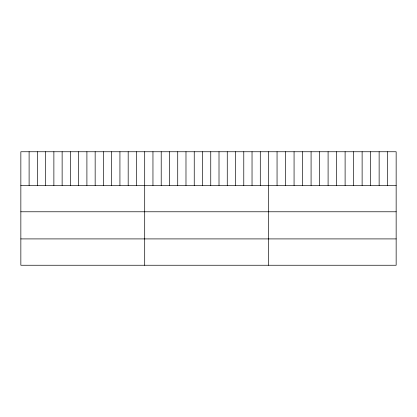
<?xml version="1.0" encoding="UTF-8"?>
<svg xmlns="http://www.w3.org/2000/svg" width="417" height="417" viewBox="0 0 417 417"><rect width="100%" height="100%" fill="white"/><g stroke="black" fill="none" stroke-linecap="round" stroke-linejoin="round"><path stroke-width="0.63" d="M396.15 185.44L396.15 265.248L20.85 265.248L20.85 151.752L396.15 151.752L396.15 185.44L20.85 185.44M20.85 211.779L396.15 211.779M20.85 238.91L396.15 238.91M387.643 151.752L387.643 185.44M379.136 151.752L379.136 185.44M370.63 151.752L370.63 185.44M362.123 151.752L362.123 185.44M353.616 151.752L353.616 185.44M345.109 151.752L345.109 185.44M336.602 151.752L336.602 185.44M328.096 151.752L328.096 185.44M319.589 151.752L319.589 185.44M311.082 151.752L311.082 185.44M302.575 151.752L302.575 185.44M294.068 151.752L294.068 185.44M285.562 151.752L285.562 185.44M277.055 151.752L277.055 185.44M268.548 151.752L268.548 265.248M260.291 151.752L260.291 185.44M252.035 151.752L252.035 185.44M243.778 151.752L243.778 185.44M235.522 151.752L235.522 185.44M227.265 151.752L227.265 185.44M219.008 151.752L219.008 185.44M210.752 151.752L210.752 185.44M202.495 151.752L202.495 185.44M194.239 151.752L194.239 185.44M185.982 151.752L185.982 185.44M177.725 151.752L177.725 185.44M169.469 151.752L169.469 185.44M161.212 151.752L161.212 185.44M152.956 151.752L152.956 185.44M144.699 151.752L144.699 265.248M136.442 151.752L136.442 185.44M128.186 151.752L128.186 185.44M119.929 151.752L119.929 185.44M111.673 151.752L111.673 185.44M103.416 151.752L103.416 185.44M95.159 151.752L95.159 185.44M86.903 151.752L86.903 185.44M78.646 151.752L78.646 185.44M70.39 151.752L70.39 185.44M62.133 151.752L62.133 185.44M53.876 151.752L53.876 185.44M45.62 151.752L45.62 185.44M37.363 151.752L37.363 185.44M29.107 151.752L29.107 185.44"/></g></svg>
